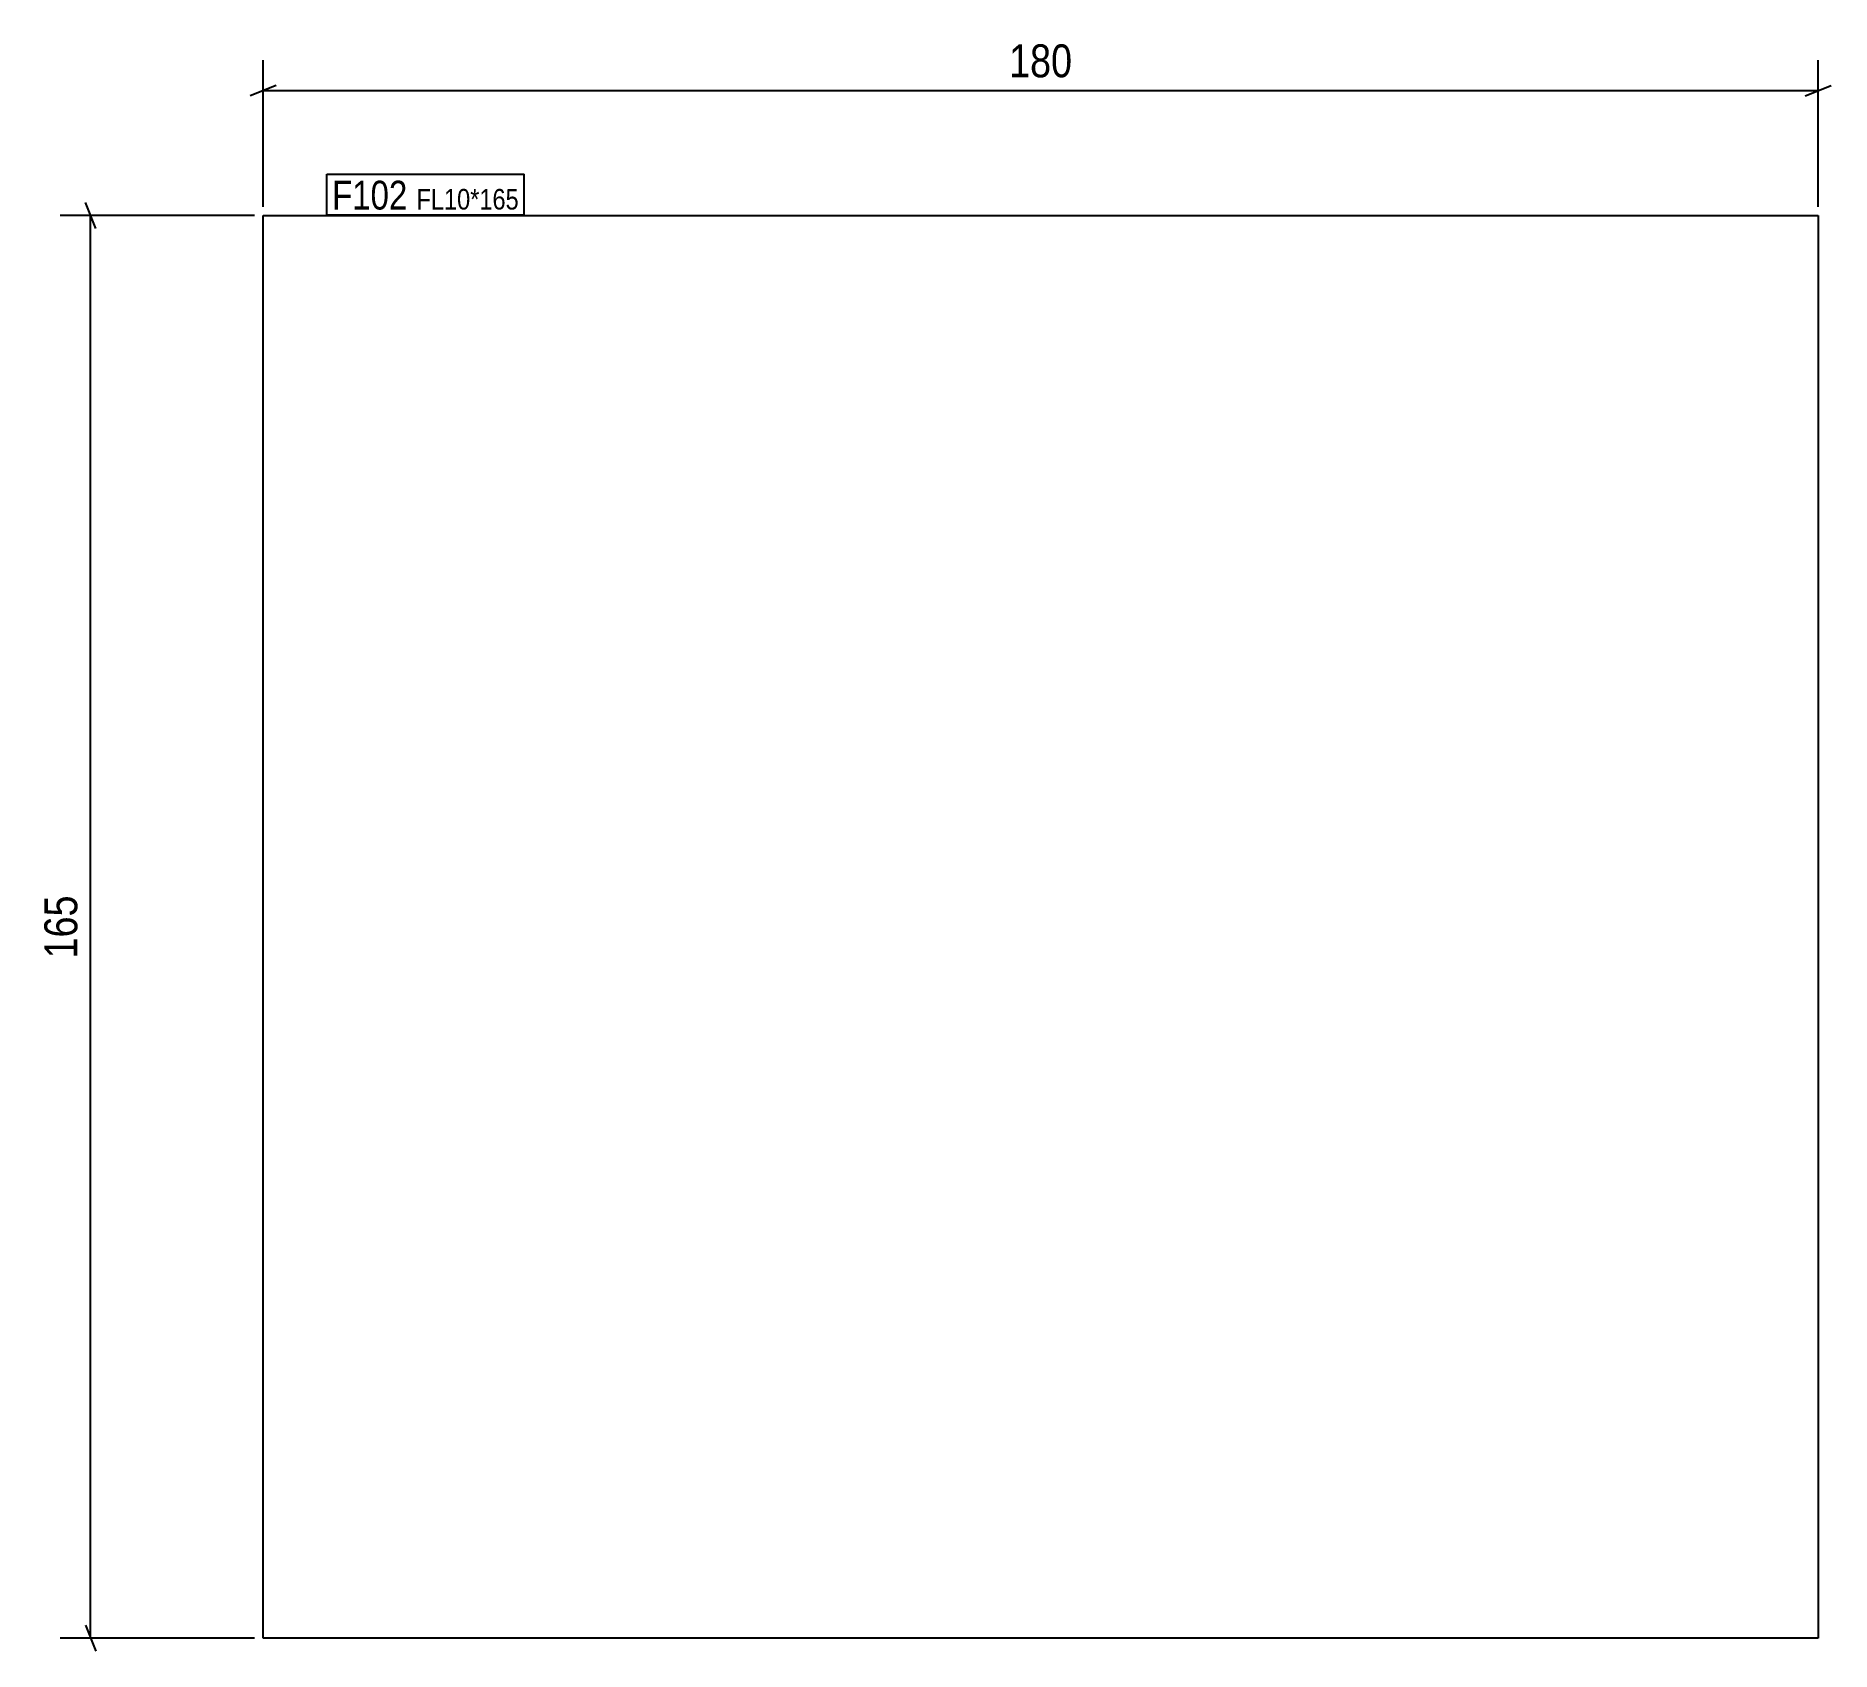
# Model space of a CAD drawing. Header units: millimetres. Extents: x 2 to 210, y 3 to 190.
import ezdxf

# ---------------------------------------------------------------- set-up
doc = ezdxf.new("R2010")
doc.units = ezdxf.units.MM
for name, color, linetype in [('MÅLSÆTNING', 7, 'Continuous'), ('STÅL', 7, 'Continuous'), ('TEKST', 7, 'Continuous')]:
    doc.layers.add(name, color=color, linetype=linetype)
doc.styles.add('Arial Narrow', font='ARIALN.TTF', dxfattribs={"height": 0.2})

msp = doc.modelspace()

# ---------------------------------------------------------------- linework, layer by layer
at = {"layer": 'MÅLSÆTNING', "color": 7, "linetype": 'Continuous'}
for p, q in [((28.55, 170.5), (28.55, 187.54)), ((208.9, 170.5), (208.9, 187.54)), ((30.05, 184.59), (27.05, 183.39)), ((28.55, 183.99), (208.9, 183.99)), ((207.4, 183.39), (210.4, 184.59)), ((9.15, 168), (7.95, 171)), ((27.55, 169.5), (5, 169.5)), ((8.55, 4.5), (8.55, 169.5)), ((27.55, 4.5), (5, 4.5)), ((7.95, 6), (9.15, 3))]:
    msp.add_line(p, q, dxfattribs=at)
at = {"layer": 'STÅL', "color": 2, "linetype": 'Continuous'}
for p, q in [((28.55, 4.5), (28.55, 169.5)), ((28.55, 169.5), (208.9, 169.5)), ((208.9, 169.5), (208.9, 4.5)), ((208.9, 4.5), (28.55, 4.5))]:
    msp.add_line(p, q, dxfattribs=at)

# ---------------------------------------------------------------- next in the draw order: wipeouts: each hides what was drawn before it
at = {"color": 0}
for points, layer in [([(123.18, 184.74), (123.18, 190.34), (114.27, 190.34), (114.27, 184.74)], 'MÅLSÆTNING'), ([(7.8, 91.46), (2.2, 91.46), (2.2, 82.54), (7.8, 82.54)], 'MÅLSÆTNING'), ([(45.29, 170.2), (45.29, 173.7), (36.55, 173.7), (36.55, 170.2)], 'TEKST'), ([(58.22, 170.2), (58.22, 172.7), (46.34, 172.7), (46.34, 170.2)], 'TEKST')]:
    msp.add_wipeout(points, dxfattribs=at).dxf.layer = layer

# ---------------------------------------------------------------- next in the draw order: texts
at = {"layer": 'MÅLSÆTNING', "color": 3, "style": 'Arial Narrow'}
msp.add_text('180', height=3.818, dxfattribs=at).set_placement((115.07, 185.54))
msp.add_text('165', height=3.818, rotation=90.0002, dxfattribs=at).set_placement((7, 83.34))

# ---------------------------------------------------------------- next in the draw order: wipeouts: each hides what was drawn before it
at = {"color": 0}
for points in [[(45.29, 170.2), (45.29, 173.7), (36.55, 173.7), (36.55, 170.2)], [(58.22, 170.2), (58.22, 172.7), (46.34, 172.7), (46.34, 170.2)]]:
    msp.add_wipeout(points, dxfattribs=at).dxf.layer = 'TEKST'

# ---------------------------------------------------------------- next in the draw order: linework, layer by layer
at = {"layer": 'TEKST', "color": 7, "linetype": 'Continuous'}
for p, q in [((35.95, 174.3), (58.82, 174.3)), ((35.95, 169.6), (35.95, 174.3)), ((58.82, 169.6), (58.82, 174.3)), ((35.95, 169.6), (58.82, 169.6))]:
    msp.add_line(p, q, dxfattribs=at)

# ---------------------------------------------------------------- next in the draw order: texts
at = {"layer": 'TEKST', "color": 3, "style": 'Arial Narrow'}
for s, height, p in [('F102', 3.34, (36.55, 170.2)), ('FL10*165', 2.386, (46.34, 170.2))]:
    msp.add_text(s, height=height, dxfattribs=at).set_placement(p)

doc.saveas('drawing.dxf')
